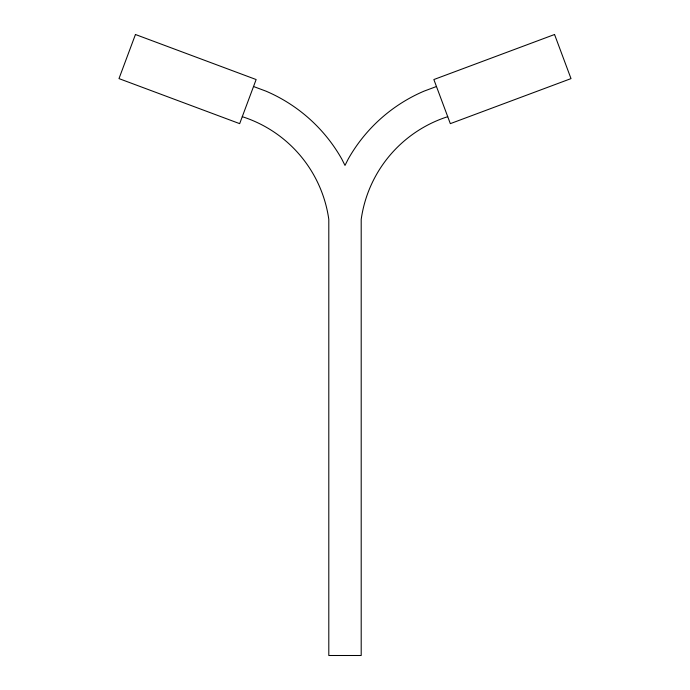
<?xml version="1.0" encoding="UTF-8"?>
<svg xmlns="http://www.w3.org/2000/svg" width="690" height="690" viewBox="0 0 690 690"><rect width="100%" height="100%" fill="white"/><g stroke="black" fill="none" stroke-linecap="round" stroke-linejoin="round"><path stroke-width="1.03" d="M436.468 86.509L424.005 91.158A158.605 158.605 0 0 0 348.165 159.131L345 165.41L341.835 159.131A158.605 158.605 0 0 0 265.995 91.158L253.532 86.509M242.276 116.679A126.374 126.374 0 0 1 328.802 219.403L328.802 655.5L361.198 655.5L361.198 219.403A126.374 126.374 0 0 1 447.724 116.679M135.447 34.5L118.991 78.608L239.672 123.648L256.137 79.54L135.447 34.5M554.553 34.5L433.863 79.54L450.329 123.648L571.01 78.608L554.553 34.5"/></g></svg>
